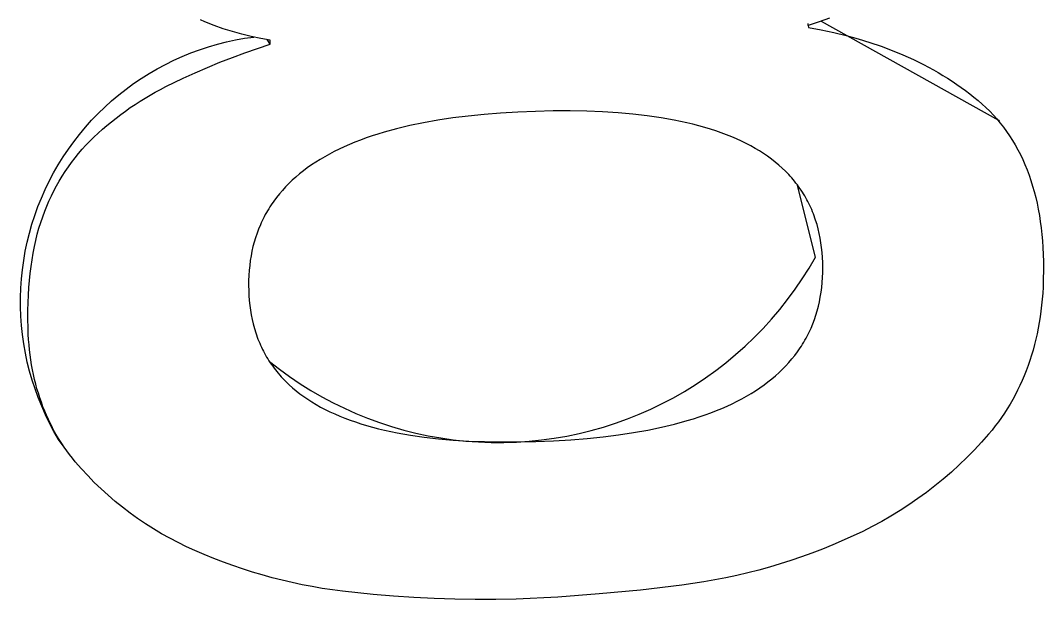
# Model space of a CAD drawing. Header units: millimetres. Extents: x -665 to 1920, y -373 to 1434.
# Drawn here: x 9.08 to 10.609, y 319.45 to 320.316 of the extents above; entities that cross this region are included whole.
import ezdxf

# ---------------------------------------------------------------- set-up
doc = ezdxf.new("R2010")
doc.units = ezdxf.units.MM
doc.header["$MEASUREMENT"] = 0
doc.layers.add('Utwórz2D linie widoczne', color=7, linetype='Continuous', true_color=0x000000)

msp = doc.modelspace()

# ---------------------------------------------------------------- linework, layer by layer
at = {"layer": 'Utwórz2D linie widoczne'}
for p, q in [((10.2893, 320.3189), (10.2738, 320.3135)), ((9.3559, 320.3138), (9.3492, 320.3167)), ((9.3695, 320.3084), (9.3559, 320.3138)), ((9.3832, 320.3034), (9.3695, 320.3084)), ((9.3971, 320.299), (9.3832, 320.3034)), ((10.2738, 320.3135), (10.2578, 320.3084)), ((10.2578, 320.3084), (10.2578, 320.3113)), ((10.2578, 320.3084), (10.2579, 320.3054)), ((10.2579, 320.3054), (10.2771, 320.3018)), ((10.2772, 320.3147), (10.5423, 320.1665)), ((9.4112, 320.295), (9.3971, 320.299)), ((9.4014, 320.2865), (9.4151, 320.289)), ((9.4252, 320.2916), (9.4112, 320.295)), ((9.4151, 320.289), (9.4289, 320.2909)), ((9.4394, 320.2886), (9.4252, 320.2916)), ((9.4536, 320.2862), (9.4394, 320.2886)), ((10.2771, 320.3018), (10.296, 320.2977)), ((10.296, 320.2977), (10.3143, 320.2932)), ((10.3143, 320.2932), (10.3322, 320.2882)), ((10.3322, 320.2882), (10.3497, 320.2828)), ((9.3478, 320.2719), (9.361, 320.2763)), ((9.361, 320.2763), (9.3744, 320.2801)), ((9.3744, 320.2801), (9.3879, 320.2836)), ((9.3879, 320.2836), (9.4014, 320.2865)), ((9.4157, 320.2674), (9.4346, 320.274)), ((9.4346, 320.274), (9.4536, 320.2802)), ((9.4536, 320.2802), (9.4488, 320.287)), ((9.4536, 320.2802), (9.4536, 320.2862)), ((10.3497, 320.2828), (10.3666, 320.2771)), ((10.3666, 320.2771), (10.3832, 320.2709)), ((9.3092, 320.2562), (9.3219, 320.2619)), ((9.3219, 320.2619), (9.3348, 320.2671)), ((9.3348, 320.2671), (9.3478, 320.2719)), ((9.3782, 320.2531), (9.3969, 320.2604)), ((9.3969, 320.2604), (9.4157, 320.2674)), ((10.3832, 320.2709), (10.3992, 320.2642)), ((10.3992, 320.2642), (10.4149, 320.2572)), ((9.2725, 320.2365), (9.2845, 320.2435)), ((9.2845, 320.2435), (9.2968, 320.25)), ((9.2968, 320.25), (9.3092, 320.2562)), ((9.3413, 320.2375), (9.3597, 320.2455)), ((9.3597, 320.2455), (9.3782, 320.2531)), ((10.4149, 320.2572), (10.43, 320.2497)), ((10.43, 320.2497), (10.4374, 320.2458)), ((10.4374, 320.2458), (10.4447, 320.2418)), ((9.2492, 320.2213), (9.2607, 320.2291)), ((9.2607, 320.2291), (9.2725, 320.2365)), ((9.2972, 320.2168), (9.3231, 320.2292)), ((9.3231, 320.2292), (9.3413, 320.2375)), ((10.4447, 320.2418), (10.4519, 320.2377)), ((10.4519, 320.2377), (10.459, 320.2335)), ((10.459, 320.2335), (10.466, 320.2292)), ((10.466, 320.2292), (10.4728, 320.2247)), ((9.2271, 320.2045), (9.238, 320.2131)), ((9.238, 320.2131), (9.2492, 320.2213)), ((9.2817, 320.2085), (9.2894, 320.2127)), ((9.2894, 320.2127), (9.2972, 320.2168)), ((10.4728, 320.2247), (10.4796, 320.2202)), ((10.4796, 320.2202), (10.4862, 320.2156)), ((10.4862, 320.2156), (10.4927, 320.2108)), ((9.2164, 320.1955), (9.2271, 320.2045)), ((9.259, 320.1951), (9.2665, 320.1997)), ((9.2665, 320.1997), (9.274, 320.2042)), ((9.274, 320.2042), (9.2817, 320.2085)), ((10.4927, 320.2108), (10.4991, 320.206)), ((10.4991, 320.206), (10.5054, 320.201)), ((10.5054, 320.201), (10.5116, 320.196)), ((9.1962, 320.1765), (9.2061, 320.1862)), ((9.2061, 320.1862), (9.2164, 320.1955)), ((9.2371, 320.1803), (9.2443, 320.1854)), ((9.2443, 320.1854), (9.2516, 320.1903)), ((9.2516, 320.1903), (9.259, 320.1951)), ((10.5116, 320.196), (10.5176, 320.1908)), ((10.5176, 320.1908), (10.5234, 320.1855)), ((10.5234, 320.1855), (10.529, 320.1799)), ((9.1773, 320.1561), (9.1865, 320.1665)), ((9.1865, 320.1665), (9.1962, 320.1765)), ((9.2161, 320.1643), (9.223, 320.1698)), ((9.223, 320.1698), (9.23, 320.1751)), ((9.23, 320.1751), (9.2371, 320.1803)), ((9.704, 320.1666), (9.6826, 320.1628)), ((9.7262, 320.1699), (9.704, 320.1666)), ((9.7492, 320.1728), (9.7262, 320.1699)), ((9.7731, 320.1753), (9.7492, 320.1728)), ((9.7978, 320.1772), (9.7731, 320.1753)), ((9.8234, 320.1788), (9.7978, 320.1772)), ((9.8498, 320.1798), (9.8234, 320.1788)), ((9.8762, 320.1804), (9.8498, 320.1798)), ((9.9018, 320.1805), (9.8762, 320.1804)), ((9.9265, 320.1801), (9.9018, 320.1805)), ((9.9504, 320.1791), (9.9265, 320.1801)), ((9.9734, 320.1777), (9.9504, 320.1791)), ((9.9956, 320.1757), (9.9734, 320.1777)), ((10.017, 320.1733), (9.9956, 320.1757)), ((10.0376, 320.1703), (10.017, 320.1733)), ((10.0573, 320.1668), (10.0376, 320.1703)), ((10.0762, 320.1628), (10.0573, 320.1668)), ((10.529, 320.1799), (10.5344, 320.1742)), ((10.5344, 320.1742), (10.5397, 320.1684)), ((10.5397, 320.1684), (10.5447, 320.1623)), ((10.5423, 320.1665), (10.5433, 320.165)), ((9.1683, 320.1454), (9.1773, 320.1561)), ((9.1961, 320.1472), (9.2026, 320.153)), ((9.2026, 320.153), (9.2093, 320.1587)), ((9.2093, 320.1587), (9.2161, 320.1643)), ((9.6424, 320.1538), (9.6236, 320.1486)), ((9.6621, 320.1585), (9.6424, 320.1538)), ((9.6826, 320.1628), (9.6621, 320.1585)), ((10.0853, 320.1606), (10.0762, 320.1628)), ((10.0942, 320.1583), (10.0853, 320.1606)), ((10.1029, 320.1559), (10.0942, 320.1583)), ((10.1114, 320.1533), (10.1029, 320.1559)), ((10.1197, 320.1506), (10.1114, 320.1533)), ((10.1277, 320.1478), (10.1197, 320.1506)), ((10.5447, 320.1623), (10.5496, 320.1561)), ((10.5496, 320.1561), (10.5543, 320.1498)), ((9.1598, 320.1345), (9.1683, 320.1454)), ((9.178, 320.1294), (9.1838, 320.1354)), ((9.1838, 320.1354), (9.1897, 320.1412)), ((9.1897, 320.1412), (9.1961, 320.1472)), ((9.5884, 320.1369), (9.5801, 320.1337)), ((9.5969, 320.14), (9.5884, 320.1369)), ((9.6056, 320.143), (9.5969, 320.14)), ((9.6145, 320.1459), (9.6056, 320.143)), ((9.6236, 320.1486), (9.6145, 320.1459)), ((10.1356, 320.1448), (10.1277, 320.1478)), ((10.1433, 320.1418), (10.1356, 320.1448)), ((10.1507, 320.1386), (10.1433, 320.1418)), ((10.1579, 320.1352), (10.1507, 320.1386)), ((10.165, 320.1318), (10.1579, 320.1352)), ((10.5543, 320.1498), (10.5587, 320.1432)), ((10.5587, 320.1432), (10.563, 320.1365)), ((10.563, 320.1365), (10.5671, 320.1296)), ((9.1439, 320.1116), (9.1517, 320.1232)), ((9.1517, 320.1232), (9.1598, 320.1345)), ((9.167, 320.1168), (9.1724, 320.1231)), ((9.1724, 320.1231), (9.178, 320.1294)), ((9.5566, 320.1234), (9.5491, 320.1197)), ((9.5642, 320.1269), (9.5566, 320.1234)), ((9.5721, 320.1304), (9.5642, 320.1269)), ((9.5801, 320.1337), (9.5721, 320.1304)), ((10.1718, 320.1282), (10.165, 320.1318)), ((10.1784, 320.1245), (10.1718, 320.1282)), ((10.1848, 320.1206), (10.1784, 320.1245)), ((10.191, 320.1167), (10.1848, 320.1206)), ((10.5671, 320.1296), (10.571, 320.1225)), ((10.571, 320.1225), (10.5748, 320.1153)), ((9.1366, 320.0998), (9.1439, 320.1116)), ((9.1566, 320.1036), (9.1617, 320.1103)), ((9.1617, 320.1103), (9.167, 320.1168)), ((9.5281, 320.108), (9.5215, 320.1039)), ((9.5349, 320.112), (9.5281, 320.108)), ((9.5419, 320.1159), (9.5349, 320.112)), ((9.5491, 320.1197), (9.5419, 320.1159)), ((10.197, 320.1126), (10.191, 320.1167)), ((10.2027, 320.1084), (10.197, 320.1126)), ((10.2083, 320.104), (10.2027, 320.1084)), ((10.5748, 320.1153), (10.5783, 320.1079)), ((10.5783, 320.1079), (10.5816, 320.1003)), ((9.1297, 320.0878), (9.1366, 320.0998)), ((9.1424, 320.0828), (9.147, 320.0898)), ((9.147, 320.0898), (9.1517, 320.0968)), ((9.1517, 320.0968), (9.1566, 320.1036)), ((9.503, 320.0908), (9.4972, 320.0863)), ((9.5089, 320.0953), (9.503, 320.0908)), ((9.5151, 320.0997), (9.5089, 320.0953)), ((9.5215, 320.1039), (9.5151, 320.0997)), ((10.2137, 320.0996), (10.2083, 320.104)), ((10.2188, 320.095), (10.2137, 320.0996)), ((10.2237, 320.0902), (10.2188, 320.095)), ((10.2261, 320.0878), (10.2237, 320.0902)), ((10.5816, 320.1003), (10.5848, 320.0925)), ((10.5848, 320.0925), (10.5878, 320.0846)), ((9.1171, 320.063), (9.1232, 320.0755)), ((9.1232, 320.0755), (9.1297, 320.0878)), ((9.1339, 320.0683), (9.1381, 320.0756)), ((9.1381, 320.0756), (9.1424, 320.0828)), ((9.4863, 320.0768), (9.4812, 320.0718)), ((9.4917, 320.0816), (9.4863, 320.0768)), ((9.4972, 320.0863), (9.4917, 320.0816)), ((10.2285, 320.0854), (10.2261, 320.0878)), ((10.2307, 320.0829), (10.2285, 320.0854)), ((10.233, 320.0804), (10.2307, 320.0829)), ((10.2352, 320.0779), (10.233, 320.0804)), ((10.2373, 320.0753), (10.2352, 320.0779)), ((10.2394, 320.0727), (10.2373, 320.0753)), ((10.5878, 320.0846), (10.5905, 320.0765)), ((10.5905, 320.0765), (10.5931, 320.0682)), ((9.1115, 320.0503), (9.1171, 320.063)), ((9.1263, 320.0534), (9.13, 320.0609)), ((9.13, 320.0609), (9.1339, 320.0683)), ((9.4716, 320.0617), (9.4671, 320.0564)), ((9.4763, 320.0668), (9.4716, 320.0617)), ((9.4812, 320.0718), (9.4763, 320.0668)), ((10.2414, 320.07), (10.2394, 320.0727)), ((10.2433, 320.0674), (10.2414, 320.07)), ((10.2685, 319.9617), (10.2414, 320.0689)), ((10.2453, 320.0647), (10.2433, 320.0674)), ((10.2471, 320.062), (10.2453, 320.0647)), ((10.2489, 320.0592), (10.2471, 320.062)), ((10.2507, 320.0564), (10.2489, 320.0592)), ((10.5931, 320.0682), (10.5955, 320.0598)), ((10.5955, 320.0598), (10.5977, 320.0512)), ((9.1063, 320.0374), (9.1115, 320.0503)), ((9.1194, 320.0381), (9.1227, 320.0458)), ((9.1227, 320.0458), (9.1263, 320.0534)), ((9.4587, 320.0455), (9.4549, 320.0399)), ((9.4628, 320.051), (9.4587, 320.0455)), ((9.4671, 320.0564), (9.4628, 320.051)), ((10.2524, 320.0536), (10.2507, 320.0564)), ((10.2541, 320.0507), (10.2524, 320.0536)), ((10.2557, 320.0478), (10.2541, 320.0507)), ((10.2572, 320.0449), (10.2557, 320.0478)), ((10.2587, 320.042), (10.2572, 320.0449)), ((10.5977, 320.0512), (10.5997, 320.0424)), ((9.1015, 320.0243), (9.1063, 320.0374)), ((9.1133, 320.0222), (9.1164, 320.0304)), ((9.1164, 320.0304), (9.1194, 320.0381)), ((9.4478, 320.0284), (9.4461, 320.0254)), ((9.4495, 320.0313), (9.4478, 320.0284)), ((9.4512, 320.0342), (9.4495, 320.0313)), ((9.453, 320.0371), (9.4512, 320.0342)), ((9.4549, 320.0399), (9.453, 320.0371)), ((10.2602, 320.039), (10.2587, 320.042)), ((10.2616, 320.036), (10.2602, 320.039)), ((10.2629, 320.0329), (10.2616, 320.036)), ((10.2642, 320.0298), (10.2629, 320.0329)), ((10.2654, 320.0267), (10.2642, 320.0298)), ((10.5997, 320.0424), (10.6016, 320.0334)), ((10.6016, 320.0334), (10.6032, 320.0243)), ((9.0973, 320.0111), (9.1015, 320.0243)), ((9.1078, 320.005), (9.1104, 320.0137)), ((9.1104, 320.0137), (9.1133, 320.0222)), ((9.4401, 320.0133), (9.4387, 320.0102)), ((9.4415, 320.0164), (9.4401, 320.0133)), ((9.443, 320.0194), (9.4415, 320.0164)), ((9.4445, 320.0224), (9.443, 320.0194)), ((9.4461, 320.0254), (9.4445, 320.0224)), ((10.2666, 320.0236), (10.2654, 320.0267)), ((10.2677, 320.0204), (10.2666, 320.0236)), ((10.2688, 320.0172), (10.2677, 320.0204)), ((10.2708, 320.0107), (10.2688, 320.0172)), ((10.6032, 320.0243), (10.6046, 320.015)), ((10.6046, 320.015), (10.6059, 320.0055)), ((9.0901, 319.9842), (9.0935, 319.9977)), ((9.0935, 319.9977), (9.0973, 320.0111)), ((9.1053, 319.9961), (9.1078, 320.005)), ((9.4361, 320.0039), (9.4337, 319.9975)), ((9.4387, 320.0102), (9.4361, 320.0039)), ((10.2726, 320.0041), (10.2708, 320.0107)), ((10.2742, 319.9973), (10.2726, 320.0041)), ((10.6059, 320.0055), (10.607, 319.9959)), ((9.0873, 319.9706), (9.0901, 319.9842)), ((9.1009, 319.9776), (9.103, 319.987)), ((9.103, 319.987), (9.1053, 319.9961)), ((9.4295, 319.9843), (9.4277, 319.9776)), ((9.4315, 319.991), (9.4295, 319.9843)), ((9.4337, 319.9975), (9.4315, 319.991)), ((10.2756, 319.9904), (10.2742, 319.9973)), ((10.2767, 319.9834), (10.2756, 319.9904)), ((10.2777, 319.9763), (10.2767, 319.9834)), ((10.607, 319.9959), (10.6078, 319.9861)), ((10.6078, 319.9861), (10.6085, 319.9761)), ((9.0849, 319.9569), (9.0873, 319.9706)), ((9.0974, 319.9581), (9.0991, 319.9679)), ((9.0991, 319.9679), (9.1009, 319.9776)), ((9.4262, 319.9707), (9.4248, 319.9638)), ((9.4277, 319.9776), (9.4262, 319.9707)), ((10.2784, 319.969), (10.2777, 319.9763)), ((10.279, 319.9616), (10.2784, 319.969)), ((10.6085, 319.9761), (10.609, 319.9659)), ((9.0829, 319.9431), (9.0849, 319.9569)), ((9.0959, 319.948), (9.0974, 319.9581)), ((9.4237, 319.9567), (9.4228, 319.9495)), ((9.4248, 319.9638), (9.4237, 319.9567)), ((10.2589, 319.9454), (10.2685, 319.9617)), ((10.2793, 319.9541), (10.279, 319.9616)), ((10.2794, 319.9465), (10.2793, 319.9541)), ((10.609, 319.9659), (10.6093, 319.9556)), ((10.6093, 319.9556), (10.6094, 319.9451)), ((9.0815, 319.9293), (9.0829, 319.9431)), ((9.0935, 319.9271), (9.0946, 319.9376)), ((9.0946, 319.9376), (9.0959, 319.948)), ((9.422, 319.9422), (9.4215, 319.9347)), ((9.4228, 319.9495), (9.422, 319.9422)), ((10.2488, 319.9294), (10.2589, 319.9454)), ((10.279, 319.9313), (10.2793, 319.9388)), ((10.2793, 319.9388), (10.2794, 319.9465)), ((10.6094, 319.9451), (10.6091, 319.9264)), ((9.0806, 319.9154), (9.0815, 319.9293)), ((9.0927, 319.9163), (9.0935, 319.9271)), ((9.4212, 319.9272), (9.4211, 319.9195)), ((9.4215, 319.9347), (9.4212, 319.9272)), ((10.2381, 319.9138), (10.2488, 319.9294)), ((10.2778, 319.9165), (10.2785, 319.9239)), ((10.2785, 319.9239), (10.279, 319.9313)), ((10.6091, 319.9264), (10.6087, 319.9171)), ((9.0801, 319.9015), (9.0806, 319.9154)), ((9.092, 319.9052), (9.0927, 319.9163)), ((9.4211, 319.9195), (9.4213, 319.9119)), ((9.4213, 319.9119), (9.4216, 319.9044)), ((10.2269, 319.8986), (10.2381, 319.9138)), ((10.2757, 319.9023), (10.2769, 319.9094)), ((10.2769, 319.9094), (10.2778, 319.9165)), ((10.6082, 319.9081), (10.6075, 319.8991)), ((10.6087, 319.9171), (10.6082, 319.9081)), ((9.0801, 319.8876), (9.0801, 319.9015)), ((9.0912, 319.8824), (9.0915, 319.8939)), ((9.0915, 319.8939), (9.092, 319.9052)), ((9.4216, 319.9044), (9.4221, 319.897)), ((9.4221, 319.897), (9.4229, 319.8897)), ((10.2152, 319.8838), (10.2269, 319.8986)), ((10.2728, 319.8885), (10.2744, 319.8953)), ((10.2744, 319.8953), (10.2757, 319.9023)), ((10.6075, 319.8991), (10.6066, 319.8902)), ((9.0806, 319.8737), (9.0801, 319.8876)), ((9.0911, 319.8706), (9.0912, 319.8824)), ((9.4229, 319.8897), (9.4238, 319.8826)), ((9.4238, 319.8826), (9.425, 319.8756)), ((9.425, 319.8756), (9.4264, 319.8687)), ((10.2029, 319.8693), (10.2152, 319.8838)), ((10.2691, 319.8751), (10.271, 319.8817)), ((10.271, 319.8817), (10.2728, 319.8885)), ((10.6056, 319.8814), (10.6044, 319.8728)), ((10.6066, 319.8902), (10.6056, 319.8814)), ((9.0816, 319.8599), (9.0806, 319.8737)), ((9.0914, 319.8545), (9.0911, 319.8706)), ((9.4264, 319.8687), (9.4279, 319.862)), ((9.4279, 319.862), (9.4297, 319.8553)), ((10.1902, 319.8554), (10.2029, 319.8693)), ((10.2619, 319.8559), (10.2645, 319.8622)), ((10.2645, 319.8622), (10.2669, 319.8686)), ((10.2669, 319.8686), (10.2691, 319.8751)), ((10.603, 319.8642), (10.6015, 319.8558)), ((10.6044, 319.8728), (10.603, 319.8642)), ((9.0831, 319.8461), (9.0816, 319.8599)), ((9.085, 319.8323), (9.0831, 319.8461)), ((9.0918, 319.8465), (9.0914, 319.8545)), ((9.0923, 319.8387), (9.0918, 319.8465)), ((9.4297, 319.8553), (9.4317, 319.8488)), ((9.4317, 319.8488), (9.4328, 319.8456)), ((9.4328, 319.8456), (9.434, 319.8425)), ((10.177, 319.8418), (10.1902, 319.8554)), ((10.256, 319.8437), (10.2575, 319.8467)), ((10.2575, 319.8467), (10.259, 319.8497)), ((10.259, 319.8497), (10.2605, 319.8528)), ((10.2605, 319.8528), (10.2619, 319.8559)), ((10.5998, 319.8474), (10.598, 319.8392)), ((10.6015, 319.8558), (10.5998, 319.8474)), ((9.0874, 319.8186), (9.085, 319.8323)), ((9.0929, 319.8309), (9.0923, 319.8387)), ((9.0937, 319.8233), (9.0929, 319.8309)), ((9.434, 319.8425), (9.4351, 319.8393)), ((9.4351, 319.8393), (9.4364, 319.8362)), ((9.4364, 319.8362), (9.4377, 319.8332)), ((9.4377, 319.8332), (9.439, 319.8301)), ((9.439, 319.8301), (9.4404, 319.8271)), ((10.1633, 319.8288), (10.177, 319.8418)), ((10.2475, 319.829), (10.2493, 319.8319)), ((10.2493, 319.8319), (10.2511, 319.8348)), ((10.2511, 319.8348), (10.2528, 319.8377)), ((10.2528, 319.8377), (10.2544, 319.8407)), ((10.2544, 319.8407), (10.256, 319.8437)), ((10.596, 319.8311), (10.5938, 319.8231)), ((10.598, 319.8392), (10.596, 319.8311)), ((9.0903, 319.805), (9.0874, 319.8186)), ((9.0946, 319.8157), (9.0937, 319.8233)), ((9.0957, 319.8082), (9.0946, 319.8157)), ((9.4404, 319.8271), (9.4418, 319.8241)), ((9.4418, 319.8241), (9.4433, 319.8212)), ((9.4433, 319.8212), (9.4449, 319.8182)), ((9.4449, 319.8182), (9.4465, 319.8154)), ((9.4465, 319.8154), (9.4481, 319.8125)), ((10.1346, 319.8041), (10.1492, 319.8162)), ((10.1492, 319.8162), (10.1633, 319.8288)), ((10.2334, 319.8097), (10.2377, 319.8151)), ((10.2377, 319.8151), (10.2418, 319.8206)), ((10.2418, 319.8206), (10.2457, 319.8262)), ((10.2457, 319.8262), (10.2475, 319.829)), ((10.5915, 319.8152), (10.589, 319.8074)), ((10.5938, 319.8231), (10.5915, 319.8152)), ((9.0937, 319.7915), (9.0903, 319.805)), ((9.0968, 319.8008), (9.0957, 319.8082)), ((9.0982, 319.7935), (9.0968, 319.8008)), ((9.4481, 319.8125), (9.4499, 319.8097)), ((9.4499, 319.8097), (9.4516, 319.8069)), ((9.4516, 319.8069), (9.4534, 319.8041)), ((9.4524, 319.8061), (9.4673, 319.7945)), ((9.4534, 319.8041), (9.4553, 319.8014)), ((9.4553, 319.8014), (9.4572, 319.7987)), ((10.1197, 319.7925), (10.1346, 319.8041)), ((10.2193, 319.7943), (10.2242, 319.7993)), ((10.2242, 319.7993), (10.2289, 319.8045)), ((10.2289, 319.8045), (10.2334, 319.8097)), ((10.5863, 319.7997), (10.5835, 319.7921)), ((10.589, 319.8074), (10.5863, 319.7997)), ((9.0976, 319.7782), (9.0937, 319.7915)), ((9.0996, 319.7863), (9.0982, 319.7935)), ((9.1012, 319.7792), (9.0996, 319.7863)), ((9.4572, 319.7987), (9.4592, 319.7961)), ((9.4592, 319.7961), (9.4612, 319.7934)), ((9.4612, 319.7934), (9.4633, 319.7908)), ((9.4633, 319.7908), (9.4654, 319.7883)), ((9.4654, 319.7883), (9.4676, 319.7857)), ((9.4673, 319.7945), (9.4825, 319.7833)), ((9.4676, 319.7857), (9.4698, 319.7832)), ((10.1043, 319.7815), (10.1197, 319.7925)), ((10.2033, 319.7799), (10.2088, 319.7846)), ((10.2088, 319.7846), (10.2142, 319.7894)), ((10.2142, 319.7894), (10.2193, 319.7943)), ((10.5806, 319.7846), (10.5774, 319.7773)), ((10.5835, 319.7921), (10.5806, 319.7846)), ((9.1019, 319.7649), (9.0976, 319.7782)), ((9.103, 319.7722), (9.1012, 319.7792)), ((9.1048, 319.7652), (9.103, 319.7722)), ((9.4698, 319.7832), (9.4721, 319.7807)), ((9.4721, 319.7807), (9.4744, 319.7783)), ((9.4744, 319.7783), (9.4768, 319.7759)), ((9.4768, 319.7759), (9.4817, 319.7712)), ((9.4817, 319.7712), (9.4869, 319.7666)), ((9.4825, 319.7833), (9.4982, 319.7727)), ((9.4982, 319.7727), (9.5142, 319.7627)), ((10.0725, 319.7611), (10.0886, 319.771)), ((10.0886, 319.771), (10.1043, 319.7815)), ((10.1854, 319.7665), (10.1916, 319.7708)), ((10.1916, 319.7708), (10.1975, 319.7753)), ((10.1975, 319.7753), (10.2033, 319.7799)), ((10.5742, 319.77), (10.5707, 319.7629)), ((10.5774, 319.7773), (10.5742, 319.77)), ((9.1066, 319.7519), (9.1019, 319.7649)), ((9.1069, 319.7584), (9.1048, 319.7652)), ((9.109, 319.7516), (9.1069, 319.7584)), ((9.4869, 319.7666), (9.4922, 319.7621)), ((9.4922, 319.7621), (9.4978, 319.7578)), ((9.4978, 319.7578), (9.5036, 319.7535)), ((9.5036, 319.7535), (9.5096, 319.7494)), ((9.5142, 319.7627), (9.5306, 319.7532)), ((9.5306, 319.7532), (9.5473, 319.7443)), ((10.0561, 319.7517), (10.0725, 319.7611)), ((10.1586, 319.7502), (10.1656, 319.7541)), ((10.1656, 319.7541), (10.1724, 319.7581)), ((10.1724, 319.7581), (10.179, 319.7623)), ((10.179, 319.7623), (10.1854, 319.7665)), ((10.5671, 319.7558), (10.5633, 319.7489)), ((10.5707, 319.7629), (10.5671, 319.7558)), ((9.1118, 319.739), (9.1066, 319.7519)), ((9.1113, 319.745), (9.109, 319.7516)), ((9.1137, 319.7384), (9.1113, 319.745)), ((9.1175, 319.7263), (9.1118, 319.739)), ((9.1163, 319.7319), (9.1137, 319.7384)), ((9.5096, 319.7494), (9.5157, 319.7455)), ((9.5157, 319.7455), (9.5221, 319.7417)), ((9.5221, 319.7417), (9.5287, 319.7379)), ((9.5287, 319.7379), (9.5356, 319.7344)), ((9.5473, 319.7443), (9.5643, 319.736)), ((10.0223, 319.7347), (10.0394, 319.7429)), ((10.0394, 319.7429), (10.0561, 319.7517)), ((10.1284, 319.7358), (10.1363, 319.7392)), ((10.1363, 319.7392), (10.1439, 319.7428)), ((10.1439, 319.7428), (10.1514, 319.7464)), ((10.1514, 319.7464), (10.1586, 319.7502)), ((10.5594, 319.7421), (10.5553, 319.7353)), ((10.5633, 319.7489), (10.5594, 319.7421)), ((9.119, 319.7255), (9.1163, 319.7319)), ((9.1236, 319.7138), (9.1175, 319.7263)), ((9.1218, 319.7192), (9.119, 319.7255)), ((9.5356, 319.7344), (9.5426, 319.7309)), ((9.5426, 319.7309), (9.5498, 319.7276)), ((9.5498, 319.7276), (9.5573, 319.7244)), ((9.5573, 319.7244), (9.5649, 319.7213)), ((9.5643, 319.736), (9.5815, 319.7283)), ((9.5815, 319.7283), (9.5991, 319.7212)), ((9.9874, 319.72), (10.005, 319.727)), ((10.005, 319.727), (10.0223, 319.7347)), ((10.086, 319.7203), (10.0949, 319.7232)), ((10.0949, 319.7232), (10.1036, 319.7261)), ((10.1036, 319.7261), (10.1121, 319.7292)), ((10.1121, 319.7292), (10.1204, 319.7325)), ((10.1204, 319.7325), (10.1284, 319.7358)), ((10.551, 319.7287), (10.5466, 319.7222)), ((10.5553, 319.7353), (10.551, 319.7287)), ((9.1248, 319.713), (9.1218, 319.7192)), ((9.1301, 319.7015), (9.1236, 319.7138)), ((9.1279, 319.7069), (9.1248, 319.713)), ((9.5649, 319.7213), (9.5728, 319.7184)), ((9.5728, 319.7184), (9.5808, 319.7155)), ((9.5808, 319.7155), (9.5891, 319.7128)), ((9.5891, 319.7128), (9.5976, 319.7103)), ((9.5976, 319.7103), (9.6063, 319.7078)), ((9.5991, 319.7212), (9.6168, 319.7147)), ((9.6063, 319.7078), (9.6152, 319.7055)), ((9.6168, 319.7147), (9.6348, 319.7088)), ((9.6348, 319.7088), (9.653, 319.7035)), ((9.9334, 319.7027), (9.9516, 319.7079)), ((9.9516, 319.7079), (9.9696, 319.7136)), ((9.9696, 319.7136), (9.9874, 319.72)), ((10.0178, 319.7034), (10.0383, 319.7076)), ((10.0383, 319.7076), (10.058, 319.7124)), ((10.058, 319.7124), (10.0769, 319.7175)), ((10.0769, 319.7175), (10.086, 319.7203)), ((10.5373, 319.7096), (10.5324, 319.7034)), ((10.5421, 319.7158), (10.5373, 319.7096)), ((10.5466, 319.7222), (10.5421, 319.7158)), ((9.1311, 319.7009), (9.1279, 319.7069)), ((9.1371, 319.6895), (9.1301, 319.7015)), ((9.1345, 319.695), (9.1311, 319.7009)), ((9.1381, 319.6891), (9.1345, 319.695)), ((9.6152, 319.7055), (9.6243, 319.7033)), ((9.6243, 319.7033), (9.6432, 319.6993)), ((9.6432, 319.6993), (9.6629, 319.6959)), ((9.653, 319.7035), (9.6713, 319.6989)), ((9.6629, 319.6959), (9.6834, 319.6929)), ((9.6713, 319.6989), (9.6898, 319.695)), ((9.6834, 319.6929), (9.7048, 319.6904)), ((9.6898, 319.695), (9.7084, 319.6916)), ((9.8779, 319.6911), (9.8966, 319.6943)), ((9.8966, 319.6943), (9.9151, 319.6982)), ((9.9151, 319.6982), (9.9334, 319.7027)), ((9.9273, 319.6909), (9.9512, 319.6933)), ((9.9512, 319.6933), (9.9742, 319.6962)), ((9.9742, 319.6962), (9.9964, 319.6996)), ((9.9964, 319.6996), (10.0178, 319.7034)), ((10.5274, 319.6973), (10.5169, 319.6854)), ((10.5324, 319.7034), (10.5274, 319.6973)), ((9.1455, 319.6777), (9.1371, 319.6895)), ((9.1417, 319.6834), (9.1381, 319.6891)), ((9.1455, 319.6777), (9.1417, 319.6834)), ((9.1494, 319.6722), (9.1455, 319.6777)), ((9.7048, 319.6904), (9.727, 319.6885)), ((9.7084, 319.6916), (9.7271, 319.689)), ((9.727, 319.6885), (9.7501, 319.687)), ((9.7271, 319.689), (9.7459, 319.6869)), ((9.7459, 319.6869), (9.7648, 319.6856)), ((9.7501, 319.687), (9.7739, 319.6861)), ((9.7648, 319.6856), (9.7837, 319.6848)), ((9.7739, 319.6861), (9.7987, 319.6857)), ((9.7837, 319.6848), (9.8026, 319.6848)), ((9.7987, 319.6857), (9.8242, 319.6857)), ((9.8026, 319.6848), (9.8215, 319.6854)), ((9.8215, 319.6854), (9.8404, 319.6866)), ((9.8242, 319.6857), (9.8506, 319.6863)), ((9.8404, 319.6866), (9.8592, 319.6886)), ((9.8506, 319.6863), (9.877, 319.6874)), ((9.8592, 319.6886), (9.8779, 319.6911)), ((9.877, 319.6874), (9.9026, 319.6889)), ((9.9026, 319.6889), (9.9273, 319.6909)), ((10.5169, 319.6854), (10.506, 319.6738)), ((9.1535, 319.6667), (9.1494, 319.6722)), ((9.1577, 319.6613), (9.1535, 319.6667)), ((9.1621, 319.656), (9.1577, 319.6613)), ((10.4949, 319.6625), (10.4834, 319.6514)), ((10.506, 319.6738), (10.4949, 319.6625)), ((9.1712, 319.6455), (9.1621, 319.656)), ((10.4834, 319.6514), (10.4716, 319.6407)), ((9.1807, 319.6353), (9.1712, 319.6455)), ((9.1905, 319.6252), (9.1807, 319.6353)), ((10.4716, 319.6407), (10.4595, 319.6302)), ((9.2006, 319.6155), (9.1905, 319.6252)), ((9.211, 319.606), (9.2006, 319.6155)), ((10.4471, 319.6201), (10.4344, 319.6103)), ((10.4595, 319.6302), (10.4471, 319.6201)), ((9.2217, 319.5968), (9.211, 319.606)), ((10.4215, 319.6009), (10.4083, 319.5918)), ((10.4344, 319.6103), (10.4215, 319.6009)), ((9.2327, 319.588), (9.2217, 319.5968)), ((9.2439, 319.5794), (9.2327, 319.588)), ((10.4083, 319.5918), (10.3949, 319.5831)), ((9.2553, 319.5712), (9.2439, 319.5794)), ((9.267, 319.5633), (9.2553, 319.5712)), ((10.3813, 319.5747), (10.3675, 319.5668)), ((10.3949, 319.5831), (10.3813, 319.5747)), ((9.2789, 319.5557), (9.267, 319.5633)), ((9.291, 319.5485), (9.2789, 319.5557)), ((10.3535, 319.5592), (10.3393, 319.552)), ((10.3675, 319.5668), (10.3535, 319.5592)), ((9.3032, 319.5417), (9.291, 319.5485)), ((9.3157, 319.5352), (9.3032, 319.5417)), ((10.325, 319.5452), (10.2944, 319.5318)), ((10.3393, 319.552), (10.325, 319.5452)), ((9.3282, 319.5291), (9.3157, 319.5352)), ((9.3409, 319.5234), (9.3282, 319.5291)), ((10.279, 319.5256), (10.2633, 319.5196)), ((10.2944, 319.5318), (10.279, 319.5256)), ((9.3549, 319.5173), (9.3409, 319.5234)), ((9.3691, 319.5115), (9.3549, 319.5173)), ((9.3834, 319.506), (9.3691, 319.5115)), ((10.2317, 319.5085), (10.2158, 319.5034)), ((10.2476, 319.5139), (10.2317, 319.5085)), ((10.2633, 319.5196), (10.2476, 319.5139)), ((9.3977, 319.5008), (9.3834, 319.506)), ((9.4122, 319.4958), (9.3977, 319.5008)), ((9.4269, 319.4912), (9.4122, 319.4958)), ((10.1836, 319.4942), (10.1673, 319.49)), ((10.1997, 319.4987), (10.1836, 319.4942)), ((10.2158, 319.5034), (10.1997, 319.4987)), ((9.4416, 319.4868), (9.4269, 319.4912)), ((9.4563, 319.4827), (9.4416, 319.4868)), ((9.4712, 319.4789), (9.4563, 319.4827)), ((9.4861, 319.4755), (9.4712, 319.4789)), ((10.1183, 319.4795), (10.1018, 319.4766)), ((10.1347, 319.4827), (10.1183, 319.4795)), ((10.151, 319.4862), (10.1347, 319.4827)), ((10.1673, 319.49), (10.151, 319.4862)), ((9.5011, 319.4723), (9.4861, 319.4755)), ((9.5162, 319.4694), (9.5011, 319.4723)), ((9.5313, 319.4668), (9.5162, 319.4694)), ((9.5464, 319.4645), (9.5313, 319.4668)), ((9.5616, 319.4626), (9.5464, 319.4645)), ((9.6071, 319.4578), (9.5616, 319.4626)), ((10.0071, 319.4643), (9.9452, 319.4584)), ((10.0688, 319.4718), (10.0071, 319.4643)), ((10.0853, 319.474), (10.0688, 319.4718)), ((10.1018, 319.4766), (10.0853, 319.474)), ((9.6376, 319.4552), (9.6071, 319.4578)), ((9.6682, 319.4531), (9.6376, 319.4552)), ((9.6987, 319.4516), (9.6682, 319.4531)), ((9.7293, 319.4506), (9.6987, 319.4516)), ((9.7599, 319.4501), (9.7293, 319.4506)), ((9.7905, 319.4502), (9.7599, 319.4501)), ((9.8211, 319.4508), (9.7905, 319.4502)), ((9.8832, 319.4538), (9.8211, 319.4508)), ((9.9452, 319.4584), (9.8832, 319.4538))]:
    msp.add_line(p, q, dxfattribs=at)

doc.saveas('drawing.dxf')
